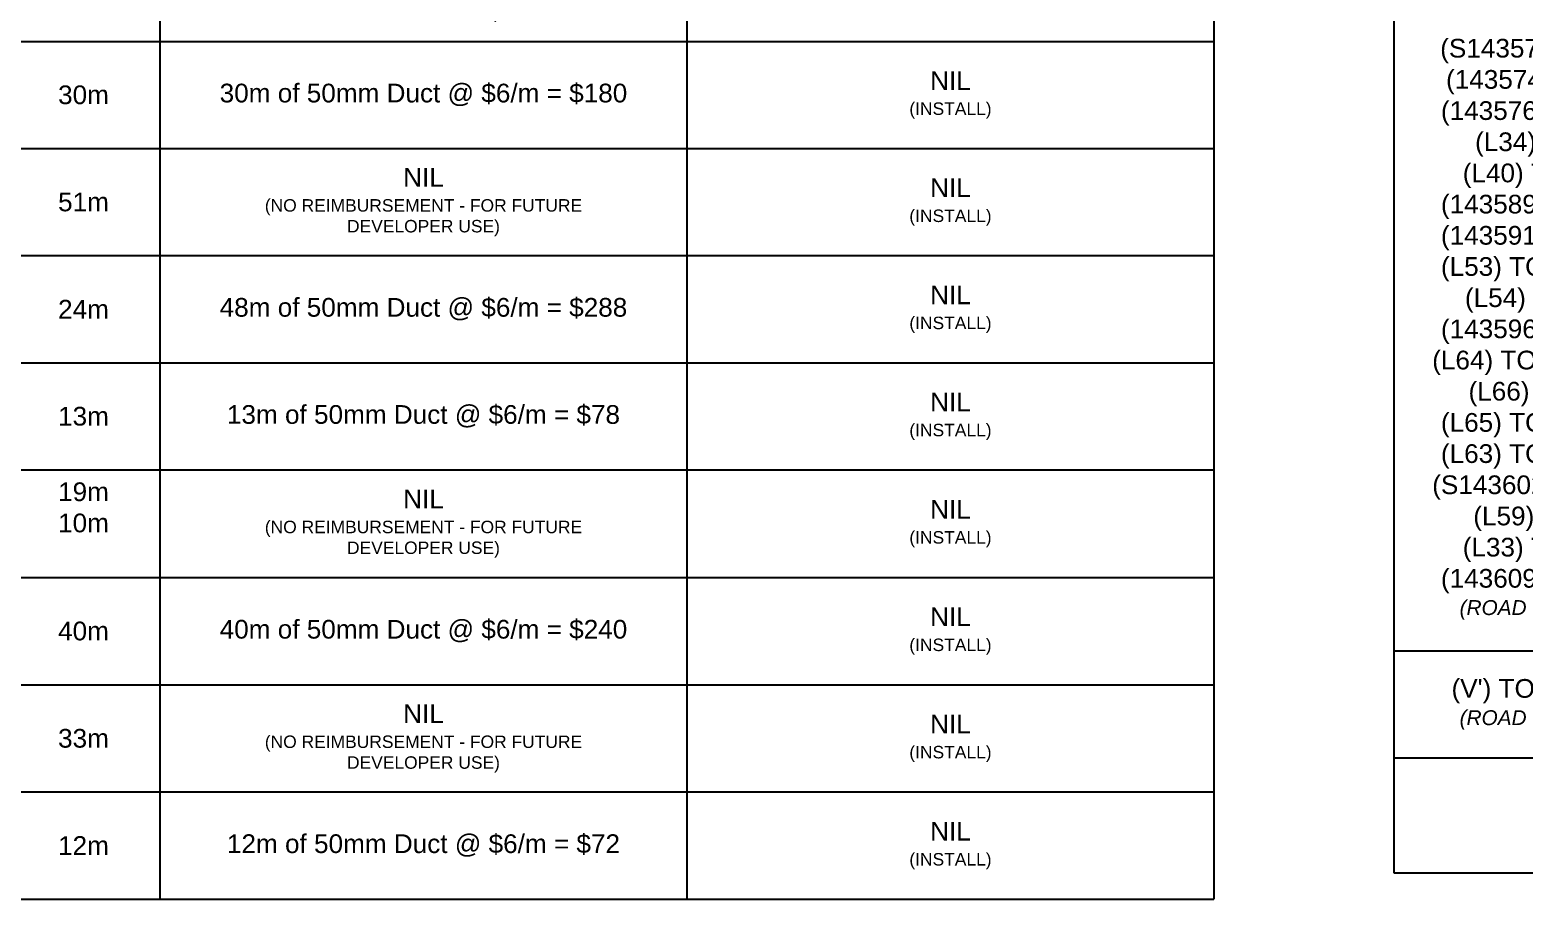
# Paper-space layout 'DUCT' of a CAD drawing. Extents: x 6 to 839, y -116 to 471.
# Drawn here: x 179 to 354.8, y -37.4 to 64.8 of the extents above; entities that cross this region are included whole.
import ezdxf

# ---------------------------------------------------------------- set-up
doc = ezdxf.new("R2010")
doc.units = 0
doc.layers.add('Notes', color=7, linetype='Continuous')
doc.styles.add('ARIAL', font='arial.ttf', dxfattribs={"height": 2})

# ---------------------------------------------------------------- blocks, each defined once
blk = doc.blocks.new('*T219')
at = {"layer": 'Notes', "color": 0, "linetype": 'ByBlock', "lineweight": -2, "transparency": 16777216}
for p, q in [((0, 0), (221.16, 0)), ((0, 0), (0, -472.69)), ((221.16, 0), (221.16, -472.69)), ((0, -13.5), (221.16, -13.5)), ((47.16, -13.5), (47.16, -472.69)), ((79.16, -13.5), (79.16, -472.69)), ((97.16, -13.5), (97.16, -472.69)), ((159.16, -13.5), (159.16, -472.69)), ((0, -24.41), (221.16, -24.41)), ((0, -37.01), (221.16, -37.01)), ((0, -49.61), (221.16, -49.61)), ((0, -62.21), (221.16, -62.21)), ((0, -74.81), (221.16, -74.81)), ((0, -87.41), (221.16, -87.41)), ((0, -100.01), (221.16, -100.01)), ((0, -112.61), (221.16, -112.61)), ((0, -128.34), (221.16, -128.34)), ((0, -140.94), (221.16, -140.94)), ((0, -153.54), (221.16, -153.54)), ((0, -166.14), (221.16, -166.14)), ((0, -178.17), (221.16, -178.17)), ((0, -190.77), (221.16, -190.77)), ((0, -203.37), (221.16, -203.37)), ((0, -230.83), (221.16, -230.83)), ((0, -254.59), (221.16, -254.59)), ((0, -267.19), (221.16, -267.19)), ((0, -279.79), (221.16, -279.79)), ((0, -292.39), (221.16, -292.39)), ((0, -304.99), (221.16, -304.99)), ((0, -321.34), (221.16, -321.34)), ((0, -333.97), (221.16, -333.97)), ((0, -346.57), (221.16, -346.57)), ((0, -359.21), (221.16, -359.21)), ((0, -371.81), (221.16, -371.81)), ((0, -384.41), (221.16, -384.41)), ((0, -397.01), (221.16, -397.01)), ((0, -409.61), (221.16, -409.61)), ((0, -422.21), (221.16, -422.21)), ((0, -434.85), (221.16, -434.85)), ((0, -447.49), (221.16, -447.49)), ((0, -460.09), (221.16, -460.09)), ((0, -472.69), (221.16, -472.69))]:
    blk.add_line(p, q, dxfattribs=at)
at = {"layer": 'Notes', "transparency": 16777216, "style": 'ARIAL'}
for s, insert, char_height, width, attachment_point in [('{\\fArial|b1|i0|c0|p34;DUCT REIMBURSEMENT SCHEDULE - HV TRENCH}', (110.58, -6.75), 4, 218.2287, 5), ('{\\fArial|b1|i0|c0|p34;ROUTE LENGTH}', (88.16, -18.95), 2.5, 15.0667, 5), ('{\\fArial|b1|i0|c0|p34;Ex DUCT\\PUSAGE CHARGES}', (190.16, -18.95), 2.5, 59.0667, 5), ('{\\fArial|b1|i0|c0|p34;ROUTE}', (23.58, -18.95), 2.5, 44.2287, 5), ('{\\fArial|b1|i0|c0|p34;CONFIGURATION}', (63.16, -18.95), 2.5, 29.0667, 5), ('{\\fArial|b1|i0|c0|p34;REIMBURSEMENT}', (128.16, -18.95), 2.5, 59.0667, 5), ('(A) TO (B)\\P{\\fArial|b0|i1|c0|p34;\\H0.79545x;(EXISTING DUCTS-INSTALLED UNDER URS15161\\H0.99999x;)}', (23.58, -30.71), 2.2, 44.2287, 5), ('{\\C0;NIL\\P\\H0.66667x;(EXISTING)}', (128.16, -30.71), 2.2, 59.0667, 5), ('NIL\\P{\\H0.66667x;(INSTALLED BY THE SAME DEVELOPER)}', (190.16, -30.71), 2.2, 59.0667, 5), ('21m', (88.16, -30.71), 2.2, 15.0667, 5), ('(B) TO (C)\\P{\\fArial|b0|i1|c0|p34;\\H0.79545x;(EXISTING DUCTS-INSTALLED UNDER URS15161\\H0.99999x;)}', (23.58, -43.31), 2.2, 44.2287, 5), ('{\\C0;NIL\\P\\H0.66667x;(EXISTING)}', (128.16, -43.31), 2.2, 59.0667, 5), ('NIL\\P{\\H0.66667x;(INSTALLED BY THE SAME DEVELOPER)}', (190.16, -43.31), 2.2, 59.0667, 5), ('5m', (88.16, -43.31), 2.2, 15.0667, 5), ('(C) TO (D)\\P{\\fArial|b0|i1|c0|p34;\\H0.79545x;(EXISTING DUCTS-INSTALLED UNDER URS15161\\H0.99999x;)}', (23.58, -55.91), 2.2, 44.2287, 5), ('{\\C0;NIL\\P\\H0.66667x;(EXISTING)}', (128.16, -55.91), 2.2, 59.0667, 5), ('NIL\\P{\\H0.66667x;(INSTALLED BY THE SAME DEVELOPER)}', (190.16, -55.91), 2.2, 59.0667, 5), ('22m', (88.16, -55.91), 2.2, 15.0667, 5), ('(D) TO (E)\\P{\\fArial|b0|i1|c0|p34;\\H0.79545x;(EXISTING DUCTS-INSTALLED UNDER URS15161\\H0.99999x;)}', (23.58, -68.51), 2.2, 44.2287, 5), ('{\\C0;NIL\\P\\H0.66667x;(EXISTING)}', (128.16, -68.51), 2.2, 59.0667, 5), ('NIL\\P{\\H0.66667x;(INSTALLED BY THE SAME DEVELOPER)}', (190.16, -68.51), 2.2, 59.0667, 5), ('41m', (88.16, -68.51), 2.2, 15.0667, 5), ('(E) TO (F)\\P{\\fArial|b0|i1|c0|p34;\\H0.79545x;(EXISTING DUCTS-INSTALLED UNDER URS15161\\H0.99999x;)}', (23.58, -81.11), 2.2, 44.2287, 5), ('{\\C0;NIL\\P\\H0.66667x;(EXISTING)}', (128.16, -81.11), 2.2, 59.0667, 5), ('NIL\\P{\\H0.66667x;(INSTALLED BY THE SAME DEVELOPER)}', (190.16, -81.11), 2.2, 59.0667, 5), ('10m', (88.16, -81.11), 2.2, 15.0667, 5), ('(F) TO (G)\\P{\\fArial|b0|i1|c0|p34;\\H0.79545x;(EXISTING DUCTS-INSTALLED UNDER URS15161\\H0.99999x;)}', (23.58, -93.71), 2.2, 44.2287, 5), ('{\\C0;NIL\\P\\H0.66667x;(EXISTING)}', (128.16, -93.71), 2.2, 59.0667, 5), ('NIL\\P{\\H0.66667x;(INSTALLED BY THE SAME DEVELOPER)}', (190.16, -93.71), 2.2, 59.0667, 5), ('6m', (88.16, -93.71), 2.2, 15.0667, 5), ('(G) TO (H)\\P{\\fArial|b0|i1|c0|p34;\\H0.79545x;(EXISTING DUCTS-INSTALLED UNDER URS15161\\H0.99999x;)}', (23.58, -106.31), 2.2, 44.2287, 5), ('{\\C0;NIL\\P\\H0.66667x;(EXISTING)}', (128.16, -106.31), 2.2, 59.0667, 5), ('NIL\\P{\\H0.66667x;(INSTALLED BY THE SAME DEVELOPER)}', (190.16, -106.31), 2.2, 59.0667, 5), ('27m', (88.16, -106.31), 2.2, 15.0667, 5), ('(H) TO (I)\\P(I) TO (J)\\P{\\fArial|b0|i1|c0|p34;\\H0.79545x;(ROAD RESERVE-INSTALLED UNDER URS15162\\H0.99999x;)}', (23.58, -120.48), 2.2, 44.2287, 5), ('{\\H0.22727x;\\P}28m\\P126m', (88.16, -114.07), 2.2, 15.0667, 2), ('{\\C0;NIL\\P\\H0.66667x;(EXISTING)}', (128.16, -120.48), 2.2, 59.0667, 5), ('NIL\\P{\\H0.66667x;(INSTALLED BY THE SAME DEVELOPER)}', (190.16, -120.48), 2.2, 59.0667, 5), ('(J) TO (K)\\P{\\fArial|b0|i1|c0|p34;\\H0.79545x;(ROAD RESERVE-INSTALLED UNDER URS15162\\H0.99999x;)}', (23.58, -134.64), 2.2, 44.2287, 5), ('42m', (88.16, -134.64), 2.2, 15.0667, 5), ('{\\C0;NIL\\P\\H0.66667x;(EXISTING)}', (128.16, -134.64), 2.2, 59.0667, 5), ('NIL\\P{\\H0.66667x;(INSTALLED BY THE SAME DEVELOPER)}', (190.16, -134.64), 2.2, 59.0667, 5), ('(K) TO (L)\\P{\\fArial|b0|i1|c0|p34;\\H0.79545x;(ROAD CROSSING-INSTALLED UNDER URS15162\\H0.99999x;)}', (23.58, -147.24), 2.2, 44.2287, 5), ('{\\C0;NIL\\P\\H0.66667x;(EXISTING)}', (128.16, -147.24), 2.2, 59.0667, 5), ('NIL\\P{\\H0.66667x;(INSTALLED BY THE SAME DEVELOPER)}', (190.16, -147.24), 2.2, 59.0667, 5), ('21m', (88.16, -147.24), 2.2, 15.0667, 5), ('(L) TO (M)\\P{\\fArial|b0|i1|c0|p34;\\H0.79545x;(ROAD RESERVE-INSTALLED UNDER URS15162\\H0.99999x;)}', (23.58, -159.84), 2.2, 44.2287, 5), ('{\\C0;NIL\\P\\H0.66667x;(EXISTING)}', (128.16, -159.84), 2.2, 59.0667, 5), ('NIL\\P{\\H0.66667x;(INSTALLED BY THE SAME DEVELOPER)}', (190.16, -159.84), 2.2, 59.0667, 5), ('15m', (88.16, -159.84), 2.2, 15.0667, 5), ('(K) TO (E3)\\P{\\fArial|b0|i1|c0|p34;\\H0.79545x;(ROAD RESERVE-INSTALLED UNDER URS15162\\H0.99999x;)}', (23.58, -172.16), 2.2, 44.2287, 5), ('{\\C0;NIL\\P\\H0.66667x;(EXISTING)}', (128.16, -172.16), 2.2, 59.0667, 5), ('NIL\\P{\\H0.66667x;(INSTALLED BY THE SAME DEVELOPER)}', (190.16, -172.16), 2.2, 59.0667, 5), ('55m', (88.16, -172.16), 2.2, 15.0667, 5), ('(E3) TO (P133158)\\P{\\fArial|b0|i1|c0|p34;\\H0.79545x;(ROAD RESERVE-INSTALLED UNDER URS15162\\H0.99999x;)}', (23.58, -184.47), 2.2, 44.2287, 5), ('{\\C0;NIL\\P\\H0.66667x;(EXISTING)}', (128.16, -184.47), 2.2, 59.0667, 5), ('NIL\\P{\\H0.66667x;(INSTALLED BY THE SAME DEVELOPER)}', (190.16, -184.47), 2.2, 59.0667, 5), ('33m', (88.16, -184.47), 2.2, 15.0667, 5), ('(P133158) TO (F3)\\P{\\fArial|b0|i1|c0|p34;\\H0.79545x;(ROAD RESERVE-INSTALLED UNDER URS15162\\H0.99999x;)}', (23.58, -197.07), 2.2, 44.2287, 5), ('{\\C0;NIL\\P\\H0.66667x;(EXISTING)}', (128.16, -197.07), 2.2, 59.0667, 5), ('NIL\\P{\\H0.66667x;(INSTALLED BY THE SAME DEVELOPER)}', (190.16, -197.07), 2.2, 59.0667, 5), ('16m', (88.16, -197.07), 2.2, 15.0667, 5), ('(143601) TO (B2)\\P(S143603) TO (L58)\\P(L33) TO (144146)\\P(N) TO (S143569)\\P(L39) TO (L50)\\P(L40) TO (P)\\P{\\fArial|b0|i1|c0|p34;\\H0.79545x;(ROAD RESERVE\\H0.99999x;)}', (23.58, -217.1), 2.2, 44.2287, 5), ('26m\\P25m\\P93m\\P13m\\P33m\\P51m', (88.16, -204.84), 2.2, 15.0667, 2), ('{\\C0;NIL\\P\\H0.66667x;(NO REIMBURSEMENT - FOR FUTURE\\PDEVELOPER USE)}', (128.16, -217.1), 2.2, 59.0667, 5), ('NIL\\P{\\H0.66667x;(INSTALL)}', (190.16, -217.1), 2.2, 59.0667, 5), ('(C2) TO (S143603)\\P(S) TO (G2)\\P(M) TO (N)\\P(S143569) TO (O)\\P(L50) TO (S1)\\P{\\fArial|b0|i1|c0|p34;\\H0.79545x;(ROAD CROSSING\\H0.99999x;)}', (23.58, -242.71), 2.2, 44.2287, 5), ('29m\\P56m\\P13m\\P12m\\P12m', (88.16, -232.3), 2.2, 15.0667, 2), ('NIL\\P{\\H0.66667x;(INSTALL)}', (190.16, -242.71), 2.2, 59.0667, 5), ('118m of 50mm Duct @ $6/m = $708', (128.16, -242.71), 2.2, 59.0667, 5), ('(P) TO (L39)\\P{\\fArial|b0|i1|c0|p34;\\H0.79545x;(ROAD RESERVE\\H0.99999x;)}', (23.58, -260.89), 2.2, 44.2287, 5), ('{\\C0;NIL\\P\\H0.66667x;(NO REIMBURSEMENT - FOR FUTURE\\PDEVELOPER USE)}', (128.16, -260.89), 2.2, 59.0667, 5), ('NIL\\P{\\H0.66667x;(INSTALL)}', (190.16, -260.89), 2.2, 59.0667, 5), ('3m', (88.16, -260.89), 2.2, 15.0667, 5), ('(F2) TO (D2)\\P{\\fArial|b0|i1|c0|p34;\\H0.79545x;(ROAD RESERVE\\H0.99999x;)}', (23.58, -273.49), 2.2, 44.2287, 5), ('{\\C0;NIL\\P\\H0.66667x;(NO REIMBURSEMENT - FOR FUTURE\\PDEVELOPER USE)}', (128.16, -273.49), 2.2, 59.0667, 5), ('NIL\\P{\\H0.66667x;(INSTALL)}', (190.16, -273.49), 2.2, 59.0667, 5), ('35m', (88.16, -273.49), 2.2, 15.0667, 5), ('(B1) TO (C1)\\P{\\fArial|b0|i1|c0|p34;\\H0.79545x;(ROAD RESERVE\\H0.99999x;)}', (23.58, -286.09), 2.2, 44.2287, 5), ('12m of 50mm Duct @ $6/m = $72', (128.16, -286.09), 2.2, 59.0667, 5), ('NIL\\P{\\H0.66667x;(INSTALL)}', (190.16, -286.09), 2.2, 59.0667, 5), ('12m', (88.16, -286.09), 2.2, 15.0667, 5), ('(C1) TO (D1)\\P{\\fArial|b0|i1|c0|p34;\\H0.79545x;(ROAD RESERVE\\H0.99999x;)}', (23.58, -298.69), 2.2, 44.2287, 5), ('NIL\\P{\\H0.66667x;(INSTALL)}', (190.16, -298.69), 2.2, 59.0667, 5), ('75m', (88.16, -298.69), 2.2, 15.0667, 5), ('75m of 50mm Duct @ $6/m = $450', (128.16, -298.69), 2.2, 59.0667, 5), ('(143580) TO (L45)\\P(L44) TO (L12)\\P(L43) TO (L9)\\P{\\fArial|b0|i1|c0|p34;\\H0.79545x;(ROAD RESERVE\\H0.99999x;)}', (23.58, -313.16), 2.2, 44.2287, 5), ('16m\\P35m\\P36m', (88.16, -306.46), 2.2, 15.0667, 2), ('{\\C0;NIL\\P\\H0.66667x;(NO REIMBURSEMENT - FOR FUTURE\\PDEVELOPER USE)}', (128.16, -313.16), 2.2, 59.0667, 5), ('NIL\\P{\\H0.66667x;(INSTALL)}', (190.16, -313.16), 2.2, 59.0667, 5), ('(L12) TO (143576)\\P(L9) TO (143574)\\P{\\fArial|b0|i1|c0|p34;\\H0.79545x;(ROAD RESERVE\\H0.99999x;)}', (23.58, -327.66), 2.2, 44.2287, 5), ('11m\\P23m', (88.16, -322.8), 2.2, 15.0667, 2), ('{\\C0;NIL\\P\\H0.66667x;(NO REIMBURSEMENT - FOR FUTURE\\PDEVELOPER USE)}', (128.16, -327.66), 2.2, 59.0667, 5), ('NIL\\P{\\H0.66667x;(INSTALL)}', (190.16, -327.66), 2.2, 59.0667, 5), ('(M1) TO (N1)\\P{\\fArial|b0|i1|c0|p34;\\H0.79545x;(ROAD RESERVE\\H0.99999x;)}', (23.58, -340.27), 2.2, 44.2287, 5), ('{\\C0;NIL\\P\\H0.66667x;(NO REIMBURSEMENT - FOR FUTURE\\PDEVELOPER USE)}', (128.16, -340.27), 2.2, 59.0667, 5), ('NIL\\P{\\H0.66667x;(INSTALL)}', (190.16, -340.27), 2.2, 59.0667, 5), ('119m', (88.16, -340.27), 2.2, 15.0667, 5), ('(L74) TO (W1)\\P(L72) TO (143616)\\P{\\fArial|b0|i1|c0|p34;\\H0.79545x;(ROAD RESERVE\\H0.99999x;)}', (23.58, -352.89), 2.2, 44.2287, 5), ('58m\\P27m', (88.16, -348.04), 2.2, 15.0667, 2), ('85m of 50mm Duct @ $6/m = $510', (128.16, -352.89), 2.2, 59.0667, 5), ('NIL\\P{\\H0.66667x;(INSTALL)}', (190.16, -352.89), 2.2, 59.0667, 5), ('{\\C0;NIL\\P\\H0.66667x;(NO REIMBURSEMENT - FOR FUTURE\\PDEVELOPER USE)}', (128.16, -365.51), 2.2, 59.0667, 5), ('(N1) TO (L2)\\P{\\fArial|b0|i1|c0|p34;\\H0.79545x;(ROAD RESERVE\\H0.99999x;)}', (23.58, -365.51), 2.2, 44.2287, 5), ('NIL\\P{\\H0.66667x;(INSTALL)}', (190.16, -365.51), 2.2, 59.0667, 5), ('21m', (88.16, -365.51), 2.2, 15.0667, 5), ('(143616) TO (B3)\\P{\\fArial|b0|i1|c0|p34;\\H0.79545x;(ROAD RESERVE\\H0.99999x;)}', (23.58, -378.11), 2.2, 44.2287, 5), ('NIL\\P{\\H0.66667x;(INSTALL)}', (190.16, -378.11), 2.2, 59.0667, 5), ('30m', (88.16, -378.11), 2.2, 15.0667, 5), ('30m of 50mm Duct @ $6/m = $180', (128.16, -378.11), 2.2, 59.0667, 5), ('{\\C0;NIL\\P\\H0.66667x;(NO REIMBURSEMENT - FOR FUTURE\\PDEVELOPER USE)}', (128.16, -390.71), 2.2, 59.0667, 5), ('(L2) TO (L1)\\P{\\fArial|b0|i1|c0|p34;\\H0.79545x;(ROAD RESERVE\\H0.99999x;)}', (23.58, -390.71), 2.2, 44.2287, 5), ('NIL\\P{\\H0.66667x;(INSTALL)}', (190.16, -390.71), 2.2, 59.0667, 5), ('51m', (88.16, -390.71), 2.2, 15.0667, 5), ('(L70) TO (C3)\\P{\\fArial|b0|i1|c0|p34;\\H0.79545x;(ROAD RESERVE\\H0.99999x;)}', (23.58, -403.31), 2.2, 44.2287, 5), ('NIL\\P{\\H0.66667x;(INSTALL)}', (190.16, -403.31), 2.2, 59.0667, 5), ('24m', (88.16, -403.31), 2.2, 15.0667, 5), ('48m of 50mm Duct @ $6/m = $288', (128.16, -403.31), 2.2, 59.0667, 5), ('(143618) TO (A3)\\P{\\fArial|b0|i1|c0|p34;\\H0.79545x;(ROAD RESERVE\\H0.99999x;)}', (23.58, -415.91), 2.2, 44.2287, 5), ('13m', (88.16, -415.91), 2.2, 15.0667, 5), ('13m of 50mm Duct @ $6/m = $78', (128.16, -415.91), 2.2, 59.0667, 5), ('NIL\\P{\\H0.66667x;(INSTALL)}', (190.16, -415.91), 2.2, 59.0667, 5), ('(D2) TO (143605A)\\P(143607) TO (L60)\\P{\\fArial|b0|i1|c0|p34;\\H0.79545x;(ROAD RESERVE\\H0.99999x;)}', (23.58, -428.53), 2.2, 44.2287, 5), ('19m\\P10m', (88.16, -423.68), 2.2, 15.0667, 2), ('{\\C0;NIL\\P\\H0.66667x;(NO REIMBURSEMENT - FOR FUTURE\\PDEVELOPER USE)}', (128.16, -428.53), 2.2, 59.0667, 5), ('NIL\\P{\\H0.66667x;(INSTALL)}', (190.16, -428.53), 2.2, 59.0667, 5), ('(143605A) TO (143607)\\P{\\fArial|b0|i1|c0|p34;\\H0.79545x;(ROAD RESERVE\\H0.99999x;)}', (23.58, -441.17), 2.2, 44.2287, 5), ('NIL\\P{\\H0.66667x;(INSTALL)}', (190.16, -441.17), 2.2, 59.0667, 5), ('40m', (88.16, -441.17), 2.2, 15.0667, 5), ('40m of 50mm Duct @ $6/m = $240', (128.16, -441.17), 2.2, 59.0667, 5), ('{\\C0;NIL\\P\\H0.66667x;(NO REIMBURSEMENT - FOR FUTURE\\PDEVELOPER USE)}', (128.16, -453.79), 2.2, 59.0667, 5), ('(L60) TO (L69)\\P{\\fArial|b0|i1|c0|p34;\\H0.79545x;(ROAD RESERVE\\H0.99999x;)}', (23.58, -453.79), 2.2, 44.2287, 5), ('NIL\\P{\\H0.66667x;(INSTALL)}', (190.16, -453.79), 2.2, 59.0667, 5), ('33m', (88.16, -453.79), 2.2, 15.0667, 5), ("(143586) TO (Y')\\P{\\fArial|b0|i1|c0|p34;\\H0.79545x;(ROAD RESERVE\\H0.99999x;)}", (23.58, -466.39), 2.2, 44.2287, 5), ('NIL\\P{\\H0.66667x;(INSTALL)}', (190.16, -466.39), 2.2, 59.0667, 5), ('12m', (88.16, -466.39), 2.2, 15.0667, 5), ('12m of 50mm Duct @ $6/m = $72', (128.16, -466.39), 2.2, 59.0667, 5)]:
    blk.add_mtext(s, dxfattribs=dict(at, insert=insert, char_height=char_height, width=width, attachment_point=attachment_point))
blk = doc.blocks.new('*T217')
at = {"layer": 'Notes', "color": 0, "linetype": 'ByBlock', "lineweight": -2, "transparency": 16777216}
for p, q in [((0, 0), (210.55, 0)), ((0, 0), (0, -221.8)), ((210.55, 0), (210.55, -221.8)), ((0, -13.5), (210.55, -13.5)), ((36.55, -13.5), (36.55, -208.29)), ((68.55, -13.5), (68.55, -221.8)), ((86.55, -13.5), (86.55, -221.8)), ((148.55, -13.5), (148.55, -221.8)), ((0, -24.41), (210.55, -24.41)), ((0, -37.01), (210.55, -37.01)), ((0, -120.05), (210.55, -120.05)), ((0, -195.69), (210.55, -195.69)), ((0, -208.29), (210.55, -208.29)), ((0, -221.8), (210.55, -221.8))]:
    blk.add_line(p, q, dxfattribs=at)
at = {"layer": 'Notes', "transparency": 16777216, "style": 'ARIAL'}
for s, insert, char_height, width, attachment_point in [('{\\fArial|b1|i0|c0|p34;DUCT REIMBURSEMENT SCHEDULE - LV TRENCH}', (105.28, -6.75), 4, 207.6193, 5), ('{\\fArial|b1|i0|c0|p34;ROUTE LENGTH}', (77.55, -18.95), 2.5, 15.0667, 5), ('{\\fArial|b1|i0|c0|p34;Ex DUCT\\PUSAGE CHARGES}', (179.55, -18.95), 2.5, 59.0667, 5), ('{\\fArial|b1|i0|c0|p34;ROUTE}', (18.28, -18.95), 2.5, 33.6193, 5), ('{\\fArial|b1|i0|c0|p34;CONFIGURATION}', (52.55, -18.95), 2.5, 29.0667, 5), ('{\\fArial|b1|i0|c0|p34;REIMBURSEMENT}', (117.55, -18.95), 2.5, 59.0667, 5), ('(K1) TO (L6)\\P{\\fArial|b0|i1|c0|p34;\\H0.79545x;(ROAD RESERVE\\H0.99999x;)}', (18.28, -30.71), 2.2, 33.6193, 5), ('NIL\\P{\\H0.66667x;(SPARE DUCTS AS PER MDI0028)}', (117.55, -30.71), 2.2, 59.0667, 5), ('NIL\\P{\\H0.66667x;(INSTALL)}', (179.55, -30.71), 2.2, 59.0667, 5), ('23m', (77.55, -30.71), 2.2, 15.0667, 5), ('{\\H0.40909x;\\P}20m\\P38m\\P164m\\P50m\\P40m\\P27m\\P35m\\P61m\\P116m\\P69m\\P69m\\P134m\\P51m\\P45m\\P10m\\P34m\\P34m\\P99m\\P42m\\P24m', (77.55, -38.47), 2.2, 15.0667, 2), ('(G1) TO (143580)\\P(S) TO (L34)\\P(Q1) TO (O)\\P(L46) TO (143589)\\P(L47) TO (143591)\\P(L48) TO (R1)\\P(143594) TO (S1)\\P(L72) TO (L53)\\P(L52) TO (L54)\\P(T1) TO (143596)\\P(S143611) TO (X1)\\P(Z1) TO (L64)\\P(143615) TO (L66)\\P(143612) TO (L65)\\P(Y1) TO (L63)\\P(E2) TO (L58)\\P(U1) TO (S143602)\\P(L57) TO (L59)\\P(143605) TO (V1)\\P(L62) TO (143609)\\P{\\fArial|b0|i1|c0|p34;\\H0.79545x;(ROAD RESERVE\\H0.99999x;)}', (18.28, -78.53), 2.2, 33.6193, 5), ('NIL\\P{\\H0.66667x;(SPARE DUCTS AS PER MDI0028)}', (117.55, -78.53), 2.2, 59.0667, 5), ('NIL\\P{\\H0.66667x;(INSTALL)}', (179.55, -78.53), 2.2, 59.0667, 5), ('{\\H0.40909x;\\P}22m\\P23m\\P35m\\P320m\\P11m\\P13m\\P25m\\P13m\\P42m\\P13m\\P12m\\P9m\\P13m\\P24m\\P18m\\P9m\\P10m\\P24m', (77.55, -121.52), 2.2, 15.0667, 2), ("(S143572) TO (J1)\\P(143574) TO (H1)\\P(143576) TO (L13)\\P(L34) TO (R)\\P(L40) TO (L46)\\P(143589) TO (L47)\\P(143591) TO (L48)\\P(L53) TO (143597)\\P(L54) TO (W1)\\P(143596) TO (L52)\\P(L64) TO (S143611)\\P(L66) TO (A3)\\P(L65) TO (143615)\\P(L63) TO (143610)\\P(S143602) TO (L57)\\P(L59) TO (V')\\P(L33) TO (L62)\\P(143609) TO (L61)\\P{\\fArial|b0|i1|c0|p34;\\H0.79545x;(ROAD RESERVE\\H0.99999x;)}", (18.28, -157.87), 2.2, 33.6193, 5), ('NIL\\P{\\H0.66667x;(SPARE DUCTS AS PER MDI0028)}', (117.55, -157.87), 2.2, 59.0667, 5), ('NIL\\P{\\H0.66667x;(INSTALL)}', (179.55, -157.87), 2.2, 59.0667, 5), ("(V') TO (143605)\\P{\\fArial|b0|i1|c0|p34;\\H0.79545x;(ROAD RESERVE\\H0.99999x;)}", (18.28, -201.99), 2.2, 33.6193, 5), ('NIL\\P{\\H0.66667x;(SPARE DUCTS AS PER MDI0028)}', (117.55, -201.99), 2.2, 59.0667, 5), ('NIL\\P{\\H0.66667x;(INSTALL)}', (179.55, -201.99), 2.2, 59.0667, 5), ('9m', (77.55, -201.99), 2.2, 15.0667, 5), ('0m of 50mm Duct @ $6/m = $NIL\\P0m of 125mm Duct @ $23/m = $NIL{\\fArial|b1|i0|c0|p34;\\C0;\\PTOTAL REIMBURSEMENTS:\\fArial|b0|i0|c0|p34; $NIL}', (117.55, -215.05), 2.2, 59.0667, 5), ('0m of 50mm Duct @ $6/m = $NIL\\P0m of 125mm Duct @ $23/m = $NIL\\P{\\fArial|b1|i0|c0|p34;\\C0;TOTAL CHARGES:\\fArial|b0|i0|c0|p34; $NIL}', (179.55, -215.05), 2.2, 59.0667, 5), ('{\\fArial|b1|i0|c0|p34;TOTALS}', (34.28, -215.05), 2.2, 65.6193, 5), ('1830m', (77.55, -215.05), 2.2, 15.0667, 5)]:
    blk.add_mtext(s, dxfattribs=dict(at, insert=insert, char_height=char_height, width=width, attachment_point=attachment_point))

psp = doc.layouts.new('DUCT')

# ---------------------------------------------------------------- block references
for name, p in [('*T219', (97.11, 435.31)), ('*T217', (339.42, 187.52))]:
    psp.add_blockref(name, p)

doc.saveas('drawing.dxf')
